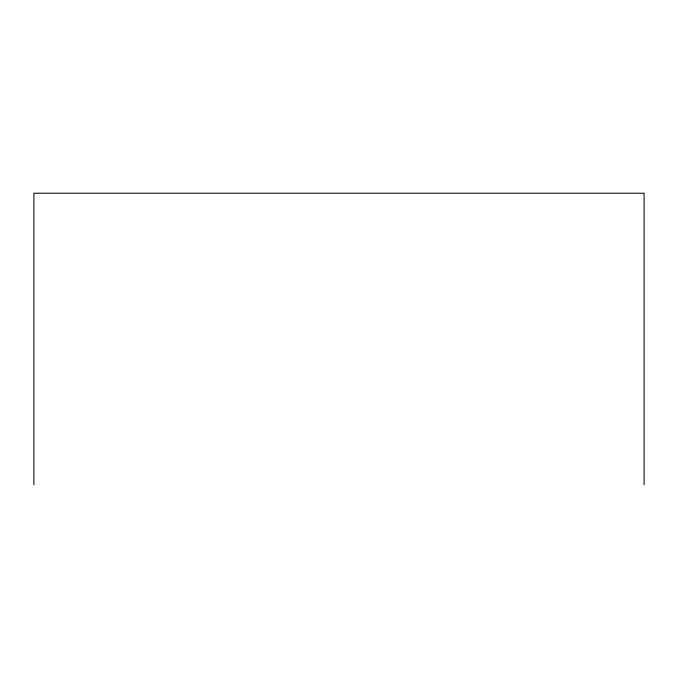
<?xml version="1.0" encoding="UTF-8"?>
<svg xmlns="http://www.w3.org/2000/svg" width="678" height="678" viewBox="0 0 678 678"><rect width="100%" height="100%" fill="white"/><g stroke="black" fill="none" stroke-linecap="round" stroke-linejoin="round"><path stroke-width="1.02" d="M644.1 484.787L644.1 193.213L33.9 193.213L33.9 484.787"/></g></svg>
